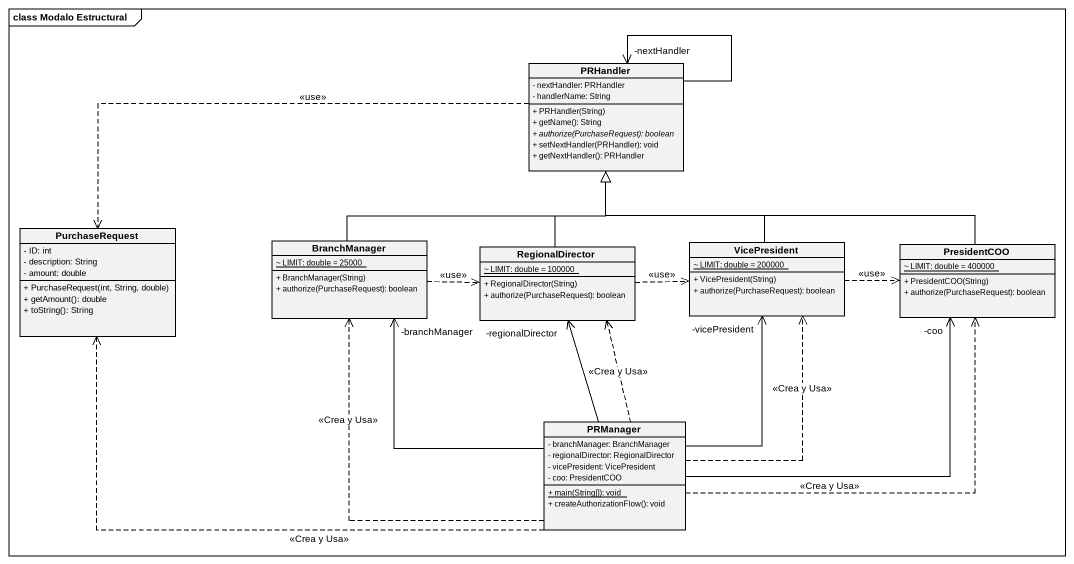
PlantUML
@startuml
mainframe class Modalo Estructural
hide circle
hide empty members
skinparam classAttributeIconSize 0
class PRHandler {
  - nextHandler: PRHandler
  - handlerName: String
  + PRHandler(String)
  + getName(): String
  {abstract} + authorize(PurchaseRequest): boolean
  + setNextHandler(PRHandler): void
  + getNextHandler(): PRHandler
}
class PurchaseRequest {
  - ID: int
  - description: String
  - amount: double
  + PurchaseRequest(int, String, double)
  + getAmount(): double
  + toString(): String
}
class BranchManager {
  {static} ~ LIMIT: double = 25000
  + BranchManager(String)
  + authorize(PurchaseRequest): boolean
}
class RegionalDirector {
  {static} ~ LIMIT: double = 100000
  + RegionalDirector(String)
  + authorize(PurchaseRequest): boolean
}
class VicePresident {
  {static} ~ LIMIT: double = 200000
  + VicePresident(String)
  + authorize(PurchaseRequest): boolean
}
class PresidentCOO {
  {static} ~ LIMIT: double = 400000
  + PresidentCOO(String)
  + authorize(PurchaseRequest): boolean
}
class PRManager {
  - branchManager: BranchManager
  - regionalDirector: RegionalDirector
  - vicePresident: VicePresident
  - coo: PresidentCOO
  {static} + main(String[]): void
  + createAuthorizationFlow(): void
}
PRHandler --> "-nextHandler" PRHandler
PRHandler .left.> PurchaseRequest : <<use>>
BranchManager -up-|> PRHandler
BranchManager .right.> RegionalDirector : <<use>>
RegionalDirector -up-|> PRHandler
RegionalDirector .right.> VicePresident : <<use>>
VicePresident -up-|> PRHandler
VicePresident .right.> PresidentCOO : <<use>>
PresidentCOO -left-|> PRHandler
PRManager .left.> PurchaseRequest : <<Crea y Usa>>
PRManager .up.> BranchManager : <<Crea y Usa>>
PRManager -up-> "-branchManager" BranchManager
PRManager .up.> RegionalDirector : <<Crea y Usa>>
PRManager -up-> "-regionalDirector" RegionalDirector
PRManager .up.> VicePresident : <<Crea y Usa>>
PRManager -up-> "-vicePresident" VicePresident
PRManager .right.> PresidentCOO : <<Crea y Usa>>
PRManager -right-> "-coo" PresidentCOO
@enduml
